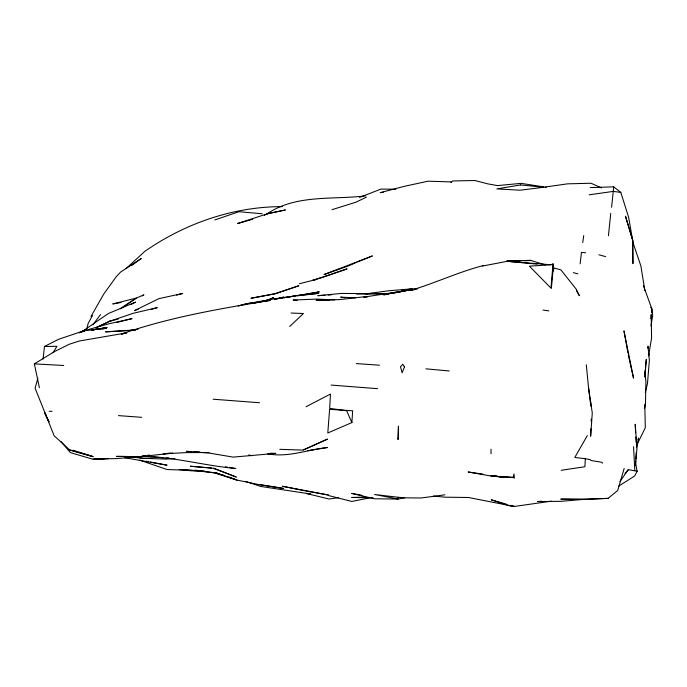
<?xml version="1.0" encoding="UTF-8"?>
<svg xmlns="http://www.w3.org/2000/svg" width="687" height="687" viewBox="0 0 687 687"><rect width="100%" height="100%" fill="white"/><g stroke="black" fill="none" stroke-linecap="round" stroke-linejoin="round"><path stroke-width="1.03" d="M647.944 348.352L647.987 346.222L649.37 360.357L647.472 383.612L645.333 392.535M648.726 355.703L648.777 353.599M552.777 271.777L552.932 265.946M590.906 428.74L590.648 436.228L592.28 412.956L588.613 388.378L590.863 405.948M591.172 421.243L591.241 419.096M644.775 376.424L644.964 372.466L645.9 381.766L645.437 405.141L644.612 408.138M635.492 465.159L635.707 461.029M635.818 458.959L636.145 452.759M561.167 470.294L584.886 466.739L585.333 458.727L574.804 457.465L587.325 435.592M552.958 264.976L553.026 263.894L550.983 264.761L529.411 266.161L550.974 288.136L553.026 263.894L553.499 264.967L551.386 288.205M351.899 422.565L352.671 410.792L329.597 409.358L327.793 432.99L351.899 422.565L346.617 410.749L329.674 408.344L330.464 394.055L306.067 406.713M650.915 318.682L651.199 314.552L651.577 337.995L648.588 355.832M651.645 312.74L651.929 309.038L643.393 285.612M444.85 494.829L421.157 497.981L404.643 497.835L398.048 499.063L374.613 494.494L398.194 497.276L398.048 499.063L374.647 498.779L351.675 493.421L361.877 495.327M644.895 377.111L646.33 359.249L645.411 367.682M611.585 207.225L613.706 186.847L590.219 187.577M608.433 235.727L610.734 213.399M43.083 359.129L44.466 346.471L58.464 339.352L82.569 331.22L80.714 332.242M644.715 374.011L645.179 369.795M580.137 263.842L581.451 252.352L585.625 252.816M582.739 242.537L583.735 235.564M650.984 325.896L652.65 315.531L651.929 309.038L650.692 307.321M636.566 447.666L638.644 438.014L637.983 439.903M86.914 328.523L88.125 323.5L92.376 315.668L91.01 316.406L103.754 294.062L116.301 276.629L120.629 272.052L141.247 258.467L131.784 265.414M37.828 378.271L35.114 388.224L54.144 435.773L69.731 449.976L93.011 456.606L78.138 451.823M624.174 468.448L617.716 490.458L608.107 498.367L584.603 499.32L561.013 501.321L537.569 501.57L541.742 501.209M636.488 445.708L645.325 427.683L644.784 404.222M635.604 432.733L635.209 424.265L636.978 447.821L635.681 463.631L637.158 471.248L634.633 476.014L618.575 486.207M53.191 352.663L56.901 346.317L44.466 346.471M619.932 481.561L628.313 469.65L637.158 471.248M553.267 270.755L554.108 268.024L560.91 269.879L576.359 289.356L579.321 295.685L576.633 290.953M92.857 324.805L100.508 314.629M624.981 473.618L628.313 469.65M83.754 331.632L85.995 329.382L81.246 332.396M126.047 268.608L144.648 251.502C184.803 223.473 233.125 206.624 282.305 206.624M289.699 326.48L303.439 313.504L291.09 313.04M450.912 182.544L452.656 180.956L474.915 180.535L487.89 183.884L497.508 185.602L521.115 183.36L546.285 187.285M81.375 332.061L108.297 313.555L135.537 302.125L130.899 304.513M120.663 308.789L136.284 298.106L143.927 294.835L142.286 295.934M120.302 308.686L136.284 298.106L112.78 303.929L121.049 302.495M39.399 387.726L34.35 363.887L54.582 351.538L69.293 344.247L79.297 341.001L126.829 332.834L121.711 334.191M79.366 332.886L83.007 330.876L106.236 328.352L102.054 328.704M264.34 215.34L266.796 214C295.925 194.163 332.285 199.917 365.475 195.881M366.351 197.169L355.978 202.184L331.924 209.707M95.733 327.845L109.697 321.224L95.502 327.965M303.577 449.813L327.493 439.096L303.147 450.097L279.789 449.324M349.485 265.465L356.656 262.305M264.796 301.395L273.503 297.703L264.667 301.155M84.243 330.748L108.237 323.946L132.11 318.588L116.773 322.486M138.362 309.064L134.412 310.679L158.852 298.656L182.708 293.443L176.55 295.109M357.644 261.902L372.431 255.925L324.024 274.551L348.584 265.869M359.524 197.461L380.907 189.08L395.806 189.243M323.397 277.127L347.107 268.892L312.8 280.339L315.333 279.695L299.42 283.731M214.756 219.977L238.896 211.716L262.194 213.76M275.152 293.761L298.836 285.758L274.74 293.821L251.167 298.227L274.74 293.821M383.887 295.118L388.189 293.744L341.362 293.435L317.798 295.685L325.071 295.23M386.197 294.38L388.189 293.744L356.63 294.036M312.8 280.339L322.435 277.419M279.145 298.484L283.86 297.05L275.109 299.163M483.021 265.646C458.272 272.052 435.154 283.147 410.671 290.361L415.721 289.356M151.277 309.399L157.271 307.639L133.381 313.246L109.267 321.387L118.413 318.94M252.73 219.265L237.47 223.567L268.84 213.314L285.466 209.939L266.796 214M121.273 334.097C169.285 317.231 219.995 308.695 270.094 300.442L246.805 303.688L240.811 305.329M238.2 306.024L246.393 303.783M294.86 296.252L295.522 296.088M255.444 302.735L271.013 299.309L294.697 296.08L284.1 297.754M254.276 303.061L257.333 302.417M259.368 301.988L270.575 299.635L246.805 303.688M370.302 497.723L351.821 501.458L328.884 495.628M482.575 266.041L506.379 261.472M396.159 292.628L387.769 293.873L417.739 288.66M96.086 329.408L107.129 327.407L91.697 330.164M387.769 293.873L417.335 288.574M296.423 295.822L319.3 291.855L297.583 295.719L301.765 295.281M92.376 330.061L94.085 329.777M129.912 456.512L140.268 456.606L116.455 456.391L126.812 456.486M274.482 299.249L296.767 295.547L318.768 293.349L303.886 295.041M145.429 455.747L139.856 456.675L172.746 453.128M147.207 455.455L149.56 455.069M551.249 501.192L514.305 506.465L509.076 505.675L491.274 499.81L506.293 504.146M274.56 299.257L276.681 298.922M279.858 298.424L281.979 298.089M307.467 450.681L327.605 447.503C307.699 449.616 287.827 457.825 267.655 453.798M138.087 329.271L129.07 330.533L105.532 331.864L135.751 329.872M398.262 292.318L400.358 292.009M545.504 186.976L567.514 183.841L590.992 183.24L601.494 187.877M401.843 290.335L403.965 290.026M407.142 289.579L412.432 288.823L388.851 290.747L365.158 293.942L372.457 293.401M338.33 497.689L329.004 499.011L306.454 493.506L310.696 493.798M589.206 194.807L613.165 191.415L620.799 192.386L628.622 217.307L632.658 240.227L632.761 243.773L632.444 241.034L640.894 266.015L644.87 290.61M363.655 297.17L415.326 289.124M383.346 192.24L380.203 192.678L404.154 186.375L428.01 181.196L451.376 181.9M97.228 329.374L100.371 328.97M102.466 328.704L106.657 328.171L96.833 329.142L99.967 328.884M129.302 330.653L135.519 329.889M170.428 453.094L163.111 453.824L186.632 452.613L209.003 452.51M140.268 456.606L116.678 458.581L93.209 459.131L105.686 458.581M174.91 458.555L166.348 459.105L142.99 458.298L132.728 457.113M328.197 295.041L331.314 294.843M108.572 458.572L93.587 459.448L70.332 452.587L61.152 441.689M550.983 264.761L506.808 261.292L530.312 260.287L545.28 264.916M608.107 498.367L584.199 499.294L560.79 499.131L584.603 499.32M506.808 261.292L520.317 260.837M524.473 260.699L530.707 260.493L507.264 260.716M365.132 497.036L351.744 497.482L373.015 497.774M166.031 457.98L169.148 457.928M329.614 300.185L316.14 300.253L339.618 299.609L363.311 296.878L367.056 297.11M151.913 458.315L142.99 458.298L137.099 457.216M49.249 411.298L52.057 411.333M204.657 471.024L190.831 470.775L179.221 469.564M270.566 453.188L275.822 453.386L233.108 457.113L209.604 453.128L186.332 451.333L191.493 451.582M334.681 299.901L316.647 299.103L293.143 300.03L297.256 300.382M197.701 470.466L167.104 469.539L139.564 460.127M355.394 297.832L340.64 297.136L344.848 297.754M34.35 363.887L63.711 365.475M193.562 451.685L199.754 451.994M309.863 493.876L260.613 486.413L245.491 481.355M356.304 363.578L379.447 365.209M118.465 415.609L141.642 417.327M162.939 457.757L142.346 456.237C173.974 456.907 204.486 465.674 235.83 468.525L229.527 467.486M213.116 399.207L259.514 402.745M377.584 388.679L331.16 385.072M497.233 476.237L490.913 475.756L504.31 477.577L493.292 475.67M499.337 476.4L513.034 477.448L514.348 478.152L514.013 473.918L513.034 477.448L490.819 475.997L468.148 471.986L482.867 474.116M183.206 469.573L213.7 472.587L236.903 480.067L259.926 484.799L283.456 488.431L260.356 484.636M204.142 467.366L190.393 466.241L213.236 468.311L236.337 477.061L213.666 468.139M206.263 467.538L211.544 467.967M506.491 261.24L537.002 264.117M398.194 497.276L404.643 497.835M425.88 368.842L449.212 370.971M433.437 496.066L445.056 497.19L468.457 497.5L514.305 506.465L510.304 505.306M543.048 310.06L548.827 310.868M195.434 470.2L198.509 470.638M200.552 470.93L214.894 472.982L224.108 475.301M225.327 466.791L227.423 467.143M585.333 458.727L590.356 459.62L591.06 460.539L602.01 462.308L602.49 463.21M305.672 490.93L328.523 495.044L282.409 486.267L304.659 490.724M146.099 461.235L148.194 461.63M150.29 462.025L167.061 465.185L124.69 457.697M248.634 455.086L251.614 455.661L249.561 455.223M598.97 254.791L605.599 256.629M573.336 272.627L577.853 273.864M217.521 473.206L214.533 472.39L236.903 480.067L229.011 476.984M69.731 449.976L93.011 456.606M73.174 450.225L76.154 451.187M613.706 186.847L620.799 192.386M44.457 412.415L48.966 421.775L44.457 412.415L46.553 416.159M628.313 355.17L633.534 378.159L623.968 330.876L627.935 353.058M586.294 364.78L588.682 389.246M590.648 403.029L590.434 400.71L590.82 405.725M633.543 446.679L634.814 470.44M635.81 436.975L636.059 442.273M491.025 449.169L491.05 453.729M397.816 438.581L397.807 439.405L398.46 439.337L398.451 426.095L397.816 438.581M404.463 367.03L402.11 372.809L400.478 366.695L402.831 364.256L404.463 367.03M520.591 184.932L496.821 188.916L520.136 190.205L543.803 187.276L520.591 184.932M632.667 240.012L625.479 216.19L632.658 240.227L632.942 263.628L632.667 240.012"/></g></svg>
